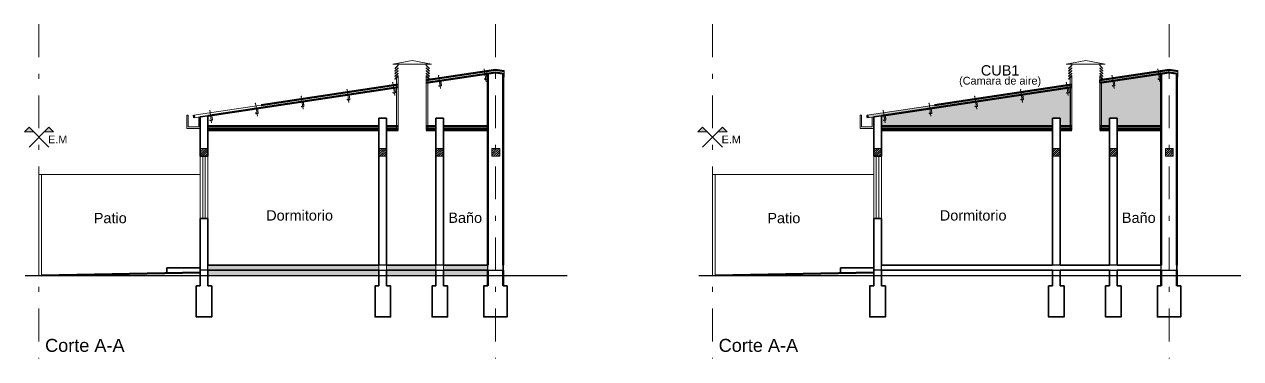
# Model space of a CAD drawing. Header units: millimetres. Extents: x 2761 to 3221, y 1635 to 1962.
# Drawn here: x 2823.47 to 2846.95, y 1849.96 to 1856.41 of the extents above; entities that cross this region are included whole.
import ezdxf
from ezdxf.enums import TextEntityAlignment as Align

# ---------------------------------------------------------------- set-up
doc = ezdxf.new("R2010")
doc.units = ezdxf.units.MM
doc.linetypes.add('DASHDOT', pattern=[25.4, 12.7, -6.35, 0, -6.35])
for name, color, linetype, lineweight in [('Aberturas', 239, 'Continuous', 18), ('Cotas', 8, 'Continuous', 15), ('Detalles', 3, 'Continuous', 15), ('Ejes', 3, 'DASHDOT', 13), ('Muros', 6, 'Continuous', 50), ('Solados de la envolvente térmica', 2, 'Continuous', 15), ('Textos', 3, 'Continuous', 9), ('Vistas', 1, 'Continuous', 20)]:
    doc.layers.add(name, color=color, linetype=linetype, lineweight=lineweight)
doc.layers.add('Ambientes No climatizados', color=7, linetype='Continuous', lineweight=15, true_color=0x93c47d)
doc.layers.add('Cubiertas de la envolvente térmica', color=7, linetype='Continuous', lineweight=15, true_color=0xe69138)
doc.layers.add('No View', color=70, linetype='Continuous', plot=False)
doc.styles.get("Standard").update_dxf_attribs({"font": 'arial.ttf'})
doc.linetypes.add('ZIGZAG', pattern='A,0.00254,-5.08,[131,ltypeshp.shx,S=5.08,R=0,X=-5.08,Y=0],-10.16,[131,ltypeshp.shx,S=5.08,R=180,X=5.08,Y=0],-5.08', length=20.32254)

# ---------------------------------------------------------------- blocks, each defined once
blk = doc.blocks.new('PCF C N10')
at = {"color": 0}
for p, q in [((-0.025, 0.008), (-0.025, 0.092)), ((-0.023, 0.008), (-0.023, 0.092)), ((0.017, 0.1), (-0.017, 0.1)), ((0.017, 0.098), (-0.017, 0.098)), ((0.017, 0.002), (-0.017, 0.002)), ((0.017, 0), (-0.017, 0)), ((0.023, 0.085), (0.023, 0.092)), ((0.023, 0.085), (0.025, 0.085)), ((0.023, 0.008), (0.023, 0.015)), ((0.023, 0.015), (0.025, 0.015)), ((0.025, 0.085), (0.025, 0.092)), ((0.025, 0.008), (0.025, 0.015))]:
    blk.add_line(p, q, dxfattribs=at)
for centre, radius, start, end in [((-0.017, 0.092), 0.008, 90, 180), ((-0.017, 0.008), 0.008, 180, 270), ((-0.017, 0.092), 0.006, 90, 180), ((-0.017, 0.008), 0.006, 180, 270), ((0.017, 0.092), 0.008, 360, 90), ((0.017, 0.092), 0.006, 360, 90), ((0.017, 0.008), 0.008, 270, 360), ((0.017, 0.008), 0.006, 270, 360)]:
    blk.add_arc(centre, radius, start, end, dxfattribs=at)

msp = doc.modelspace()

# ---------------------------------------------------------------- hatches: boundary and pattern name
at = {"layer": 'Ambientes No climatizados', "transparency": 33554559}
h = msp.add_hatch(color=256, dxfattribs=at)
h.dxf.hatch_style = 1
h.paths.add_polyline_path([(2843.66, 1855.197), (2840.018, 1854.651), (2840.018, 1854.449), (2843.318, 1854.449), (2843.318, 1854.601), (2843.468, 1854.601), (2843.468, 1854.449), (2843.66, 1854.449)])
h.paths.add_polyline_path([(2845.418, 1855.461), (2844.26, 1855.287), (2844.26, 1854.449), (2844.418, 1854.449), (2844.418, 1854.601), (2844.568, 1854.601), (2844.568, 1854.449), (2845.418, 1854.449)])
at = {"layer": 'Cubiertas de la envolvente térmica', "lineweight": 20, "transparency": 33554559}
h = msp.add_hatch(color=256, dxfattribs=at)
h.dxf.hatch_style = 1
h.paths.add_polyline_path([(2845.418, 1854.399), (2844.568, 1854.399), (2844.568, 1854.369), (2845.418, 1854.369)])
h.paths.add_polyline_path([(2844.418, 1854.399), (2844.26, 1854.399), (2844.26, 1854.369), (2844.418, 1854.369)])
h.paths.add_polyline_path([(2843.66, 1854.399), (2843.468, 1854.399), (2843.468, 1854.369), (2843.66, 1854.369)])
h.paths.add_polyline_path([(2843.318, 1854.399), (2840.018, 1854.399), (2840.018, 1854.369), (2843.318, 1854.369)])
h.paths.add_polyline_path([(2845.568, 1855.483), (2845.56, 1855.533), (2844.23, 1855.333), (2844.23, 1855.283)])
h.paths.add_polyline_path([(2843.69, 1855.202), (2843.69, 1855.252), (2841.044, 1854.855), (2839.744, 1854.66), (2839.752, 1854.611), (2839.868, 1854.628), (2840.018, 1854.651)])
at = {"layer": 'Detalles', "lineweight": 20, "true_color": 0xc7c8ca}
h = msp.add_hatch(dxfattribs=at)
h.set_pattern_fill('_USER', color=9, scale=0.03, angle=45, pattern_type=0)
h.set_pattern_definition([(45, (2653.638576, 924.383026), (-0.0212132034, 0.0212132034), [])])
h.paths.add_polyline_path([(2826.868, 1854.019), (2826.868, 1853.869), (2827.018, 1853.869), (2827.018, 1854.019)])
h = msp.add_hatch(dxfattribs=at)
h.set_pattern_fill('_USER', color=9, scale=0.03, angle=45, pattern_type=0)
h.set_pattern_definition([(45, (2650.388576, 924.383026), (-0.0212132034, 0.0212132034), [])])
h.paths.add_polyline_path([(2830.318, 1854.019), (2830.318, 1853.869), (2830.468, 1853.869), (2830.468, 1854.019)])
h = msp.add_hatch(dxfattribs=at)
h.set_pattern_fill('_USER', color=9, scale=0.03, angle=45, pattern_type=0)
h.set_pattern_definition([(45, (2651.488576, 924.383026), (-0.0212132034, 0.0212132034), [])])
h.paths.add_polyline_path([(2831.418, 1854.019), (2831.418, 1853.869), (2831.568, 1853.869), (2831.568, 1854.019)])
h = msp.add_hatch(dxfattribs=at)
h.set_pattern_fill('_USER', color=9, scale=0.03, angle=45, pattern_type=0)
h.set_pattern_definition([(45, (2697.420578, 947.021205), (-0.0212132034, 0.0212132034), [])])
h.paths.add_polyline_path([(2832.501, 1854.019), (2832.501, 1853.869), (2832.651, 1853.869), (2832.651, 1854.019)])
h = msp.add_hatch(dxfattribs=at)
h.set_pattern_fill('_USER', color=9, scale=0.03, angle=45, pattern_type=0)
h.set_pattern_definition([(45, (2666.638576, 924.383026), (-0.0212132034, 0.0212132034), [])])
h.paths.add_polyline_path([(2839.868, 1854.019), (2839.868, 1853.869), (2840.018, 1853.869), (2840.018, 1854.019)])
h = msp.add_hatch(dxfattribs=at)
h.set_pattern_fill('_USER', color=9, scale=0.03, angle=45, pattern_type=0)
h.set_pattern_definition([(45, (2663.388576, 924.383026), (-0.0212132034, 0.0212132034), [])])
h.paths.add_polyline_path([(2843.318, 1854.019), (2843.318, 1853.869), (2843.468, 1853.869), (2843.468, 1854.019)])
h = msp.add_hatch(dxfattribs=at)
h.set_pattern_fill('_USER', color=9, scale=0.03, angle=45, pattern_type=0)
h.set_pattern_definition([(45, (2664.488576, 924.383026), (-0.0212132034, 0.0212132034), [])])
h.paths.add_polyline_path([(2844.418, 1854.019), (2844.418, 1853.869), (2844.568, 1853.869), (2844.568, 1854.019)])
h = msp.add_hatch(dxfattribs=at)
h.set_pattern_fill('_USER', color=9, scale=0.03, angle=45, pattern_type=0)
h.set_pattern_definition([(45, (2710.420578, 947.021205), (-0.0212132034, 0.0212132034), [])])
h.paths.add_polyline_path([(2845.501, 1854.019), (2845.501, 1853.869), (2845.651, 1853.869), (2845.651, 1854.019)])
at = {"layer": 'Solados de la envolvente térmica', "lineweight": 20, "transparency": 33554559}
h = msp.add_hatch(color=256, dxfattribs=at)
h.dxf.hatch_style = 1
h.paths.add_polyline_path([(2830.318, 1851.769), (2827.018, 1851.769), (2827.018, 1851.669), (2830.318, 1851.669)])
h.paths.add_polyline_path([(2831.418, 1851.769), (2830.468, 1851.769), (2830.468, 1851.669), (2831.418, 1851.669)])
h.paths.add_polyline_path([(2832.418, 1851.769), (2831.568, 1851.769), (2831.568, 1851.669), (2832.418, 1851.669)])
h = msp.add_hatch(color=256, dxfattribs=at)
h.dxf.hatch_style = 1
h.paths.add_polyline_path([(2830.318, 1851.669), (2827.018, 1851.669), (2827.018, 1851.569), (2830.318, 1851.569)])
h.paths.add_polyline_path([(2831.418, 1851.669), (2830.468, 1851.669), (2830.468, 1851.569), (2831.418, 1851.569)])
h.paths.add_polyline_path([(2832.418, 1851.669), (2831.568, 1851.669), (2831.568, 1851.569), (2832.418, 1851.569)])
at = {"layer": 'Textos', "true_color": 0xc7c8ca}
h = msp.add_hatch(color=9, dxfattribs=at)
h.paths.add_polyline_path([(2823.565, 1854.429), (2823.475, 1854.337), (2823.656, 1854.337)])
h.paths.add_polyline_path([(2823.948, 1854.429), (2823.857, 1854.337), (2824.038, 1854.337)])
h = msp.add_hatch(color=9, dxfattribs=at)
h.paths.add_polyline_path([(2836.565, 1854.429), (2836.475, 1854.337), (2836.656, 1854.337)])
h.paths.add_polyline_path([(2836.948, 1854.429), (2836.857, 1854.337), (2837.038, 1854.337)])

# ---------------------------------------------------------------- linework, layer by layer
at = {"layer": 'Aberturas', "color": 9, "true_color": 0xc7c8ca}
for p, q in [((2826.868, 1853.869), (2826.868, 1852.669)), ((2826.918, 1853.869), (2826.918, 1852.669)), ((2826.968, 1853.869), (2826.968, 1852.669)), ((2827.018, 1853.869), (2827.018, 1852.669)), ((2839.868, 1853.869), (2839.868, 1852.669)), ((2839.918, 1853.869), (2839.918, 1852.669)), ((2839.968, 1853.869), (2839.968, 1852.669)), ((2840.018, 1853.869), (2840.018, 1852.669))]:
    msp.add_line(p, q, dxfattribs=at)
at = {"layer": 'Cotas', "color": 9, "lineweight": 50, "true_color": 0xc7c8ca}
for p, q in [((2832.418, 1855.461), (2832.418, 1851.769)), ((2832.718, 1855.461), (2832.718, 1851.769)), ((2845.418, 1855.461), (2845.418, 1851.769)), ((2845.718, 1855.461), (2845.718, 1851.769)), ((2832.418, 1851.669), (2832.418, 1851.369)), ((2832.718, 1851.669), (2832.718, 1851.369)), ((2845.418, 1851.669), (2845.418, 1851.369)), ((2845.718, 1851.669), (2845.718, 1851.369))]:
    msp.add_line(p, q, dxfattribs=at)
at = {"layer": 'Cubiertas de la envolvente térmica', "lineweight": 20, "transparency": 33554559}
msp.add_line((2845.568, 1855.483), (2845.56, 1855.533), dxfattribs=at)
at = {"layer": 'Detalles', "color": 9, "lineweight": 5, "true_color": 0xc7c8ca}
for p, q in [((2830.96, 1855.718), (2830.585, 1855.643)), ((2831.335, 1855.643), (2830.585, 1855.643)), ((2830.69, 1855.643), (2830.69, 1855.618)), ((2830.69, 1855.576), (2830.69, 1855.568)), ((2831.335, 1855.643), (2830.96, 1855.718)), ((2831.23, 1855.643), (2831.23, 1855.618)), ((2831.23, 1855.576), (2831.23, 1855.568)), ((2843.96, 1855.718), (2843.585, 1855.643)), ((2844.335, 1855.643), (2843.585, 1855.643)), ((2843.69, 1855.643), (2843.69, 1855.618)), ((2843.69, 1855.576), (2843.69, 1855.568)), ((2844.335, 1855.643), (2843.96, 1855.718)), ((2844.23, 1855.643), (2844.23, 1855.618)), ((2844.23, 1855.576), (2844.23, 1855.568)), ((2830.66, 1855.248), (2830.66, 1855.386)), ((2830.69, 1855.525), (2830.69, 1855.517)), ((2830.69, 1855.474), (2830.69, 1855.466)), ((2830.69, 1855.424), (2830.69, 1854.369)), ((2831.23, 1855.525), (2831.23, 1855.517)), ((2831.23, 1855.474), (2831.23, 1855.466)), ((2831.23, 1855.424), (2831.23, 1854.369)), ((2831.26, 1855.248), (2831.26, 1855.386)), ((2843.66, 1855.248), (2843.66, 1855.386)), ((2843.69, 1855.525), (2843.69, 1855.517)), ((2843.69, 1855.474), (2843.69, 1855.466)), ((2843.69, 1855.424), (2843.69, 1854.369)), ((2844.23, 1855.525), (2844.23, 1855.517)), ((2844.23, 1855.474), (2844.23, 1855.466)), ((2844.23, 1855.424), (2844.23, 1854.369)), ((2844.26, 1855.248), (2844.26, 1855.386)), ((2830.66, 1855.248), (2830.66, 1854.369)), ((2831.26, 1855.248), (2831.26, 1854.369)), ((2843.66, 1855.248), (2843.66, 1854.369)), ((2844.26, 1855.248), (2844.26, 1854.369))]:
    msp.add_line(p, q, dxfattribs=at)
at = {"layer": 'Detalles', "color": 9, "lineweight": 20, "true_color": 0xc7c8ca}
for p, q in [((2832.39, 1855.305), (2832.353, 1855.552)), ((2845.39, 1855.305), (2845.353, 1855.552)), ((2831.507, 1855.173), (2831.47, 1855.42)), ((2844.507, 1855.173), (2844.47, 1855.42)), ((2829.74, 1854.907), (2829.703, 1855.155)), ((2830.623, 1855.04), (2830.586, 1855.287)), ((2842.74, 1854.907), (2842.703, 1855.155)), ((2843.623, 1855.04), (2843.586, 1855.287)), ((2827.973, 1854.642), (2827.936, 1854.89)), ((2828.856, 1854.775), (2828.819, 1855.022)), ((2840.973, 1854.642), (2840.936, 1854.89)), ((2841.856, 1854.775), (2841.819, 1855.022)), ((2827.089, 1854.51), (2827.052, 1854.757)), ((2840.089, 1854.51), (2840.052, 1854.757))]:
    msp.add_line(p, q, dxfattribs=at)
at = {"layer": 'Detalles', "color": 9, "lineweight": 50, "true_color": 0xc7c8ca}
for p, q in [((2826.868, 1851.624), (2823.807, 1851.569)), ((2839.868, 1851.624), (2836.807, 1851.569))]:
    msp.add_line(p, q, dxfattribs=at)
at = {"layer": 'Detalles', "color": 9, "lineweight": 5, "true_color": 0xc7c8ca}
for points in [[(2830.69, 1855.618), (2830.632, 1855.56), (2830.628, 1855.564), (2830.69, 1855.626)], [(2830.69, 1855.568), (2830.632, 1855.51), (2830.628, 1855.514), (2830.69, 1855.576)], [(2831.23, 1855.618), (2831.288, 1855.56), (2831.292, 1855.564), (2831.23, 1855.626)], [(2831.23, 1855.568), (2831.288, 1855.51), (2831.292, 1855.514), (2831.23, 1855.576)], [(2843.69, 1855.618), (2843.632, 1855.56), (2843.628, 1855.564), (2843.69, 1855.626)], [(2843.69, 1855.568), (2843.632, 1855.51), (2843.628, 1855.514), (2843.69, 1855.576)], [(2844.23, 1855.618), (2844.288, 1855.56), (2844.292, 1855.564), (2844.23, 1855.626)], [(2844.23, 1855.568), (2844.288, 1855.51), (2844.292, 1855.514), (2844.23, 1855.576)], [(2830.69, 1855.517), (2830.632, 1855.459), (2830.628, 1855.463), (2830.69, 1855.525)], [(2830.69, 1855.466), (2830.632, 1855.408), (2830.628, 1855.412), (2830.69, 1855.474)], [(2830.69, 1855.416), (2830.632, 1855.358), (2830.628, 1855.362), (2830.69, 1855.424)], [(2831.23, 1855.517), (2831.288, 1855.459), (2831.292, 1855.463), (2831.23, 1855.525)], [(2831.23, 1855.466), (2831.288, 1855.408), (2831.292, 1855.412), (2831.23, 1855.474)], [(2831.23, 1855.416), (2831.288, 1855.358), (2831.292, 1855.362), (2831.23, 1855.424)], [(2843.69, 1855.517), (2843.632, 1855.459), (2843.628, 1855.463), (2843.69, 1855.525)], [(2843.69, 1855.466), (2843.632, 1855.408), (2843.628, 1855.412), (2843.69, 1855.474)], [(2843.69, 1855.416), (2843.632, 1855.358), (2843.628, 1855.362), (2843.69, 1855.424)], [(2844.23, 1855.517), (2844.288, 1855.459), (2844.292, 1855.463), (2844.23, 1855.525)], [(2844.23, 1855.466), (2844.288, 1855.408), (2844.292, 1855.412), (2844.23, 1855.474)], [(2844.23, 1855.416), (2844.288, 1855.358), (2844.292, 1855.362), (2844.23, 1855.424)]]:
    msp.add_lwpolyline(points, dxfattribs=at)
at = {"layer": 'Detalles', "color": 9, "lineweight": 20, "true_color": 0xc7c8ca}
for points in [[(2832.568, 1855.534), (2832.568, 1855.548), (2832.4, 1855.519), (2832.4, 1855.393), (2832.418, 1855.403)], [(2832.568, 1855.534), (2832.568, 1855.548), (2832.735, 1855.52), (2832.735, 1855.393), (2832.718, 1855.403)], [(2845.568, 1855.534), (2845.568, 1855.548), (2845.4, 1855.519), (2845.4, 1855.393), (2845.418, 1855.403)], [(2845.568, 1855.534), (2845.568, 1855.548), (2845.735, 1855.52), (2845.735, 1855.393), (2845.718, 1855.403)], [(2826.841, 1854.624), (2826.841, 1854.433), (2826.635, 1854.433), (2826.635, 1854.662), (2826.61, 1854.662), (2826.61, 1854.404), (2826.868, 1854.404)], [(2839.841, 1854.624), (2839.841, 1854.433), (2839.635, 1854.433), (2839.635, 1854.662), (2839.61, 1854.662), (2839.61, 1854.404), (2839.868, 1854.404)]]:
    msp.add_lwpolyline(points, dxfattribs=at)
for points in [[(2827.018, 1853.869), (2826.868, 1853.869), (2826.868, 1854.019), (2827.018, 1854.019)], [(2830.468, 1853.869), (2830.318, 1853.869), (2830.318, 1854.019), (2830.468, 1854.019)], [(2831.568, 1853.869), (2831.418, 1853.869), (2831.418, 1854.019), (2831.568, 1854.019)], [(2832.651, 1853.869), (2832.501, 1853.869), (2832.501, 1854.019), (2832.651, 1854.019)], [(2840.018, 1853.869), (2839.868, 1853.869), (2839.868, 1854.019), (2840.018, 1854.019)], [(2843.468, 1853.869), (2843.318, 1853.869), (2843.318, 1854.019), (2843.468, 1854.019)], [(2844.568, 1853.869), (2844.418, 1853.869), (2844.418, 1854.019), (2844.568, 1854.019)], [(2845.651, 1853.869), (2845.501, 1853.869), (2845.501, 1854.019), (2845.651, 1854.019)]]:
    msp.add_lwpolyline(points, close=True, dxfattribs=at)
for p in [(2831.47, 1855.42), (2844.47, 1855.42), (2829.703, 1855.155), (2830.586, 1855.287), (2842.703, 1855.155), (2843.586, 1855.287), (2827.936, 1854.89), (2828.819, 1855.022), (2840.936, 1854.89), (2841.819, 1855.022)]:
    msp.add_point(p, dxfattribs=at)
at = {"layer": 'Ejes', "color": 9, "ltscale": 0.05, "true_color": 0xc7c8ca}
for p, q in [((2823.757, 1856.413), (2823.757, 1849.965)), ((2832.568, 1856.413), (2832.568, 1849.965)), ((2836.757, 1856.413), (2836.757, 1849.965)), ((2845.568, 1856.413), (2845.568, 1849.965))]:
    msp.add_line(p, q, dxfattribs=at)
at = {"layer": 'Muros', "color": 9, "true_color": 0xc7c8ca}
for p, q in [((2832.568, 1855.534), (2831.23, 1855.333)), ((2832.568, 1855.483), (2831.23, 1855.283)), ((2832.568, 1855.534), (2832.735, 1855.509)), ((2832.568, 1855.483), (2832.735, 1855.458)), ((2845.568, 1855.534), (2844.23, 1855.333)), ((2845.568, 1855.483), (2844.23, 1855.283)), ((2845.568, 1855.534), (2845.735, 1855.509)), ((2845.568, 1855.483), (2845.735, 1855.458)), ((2830.69, 1855.202), (2827.018, 1854.651)), ((2830.69, 1855.252), (2828.044, 1854.855)), ((2843.69, 1855.202), (2840.018, 1854.651)), ((2843.69, 1855.252), (2841.044, 1854.855)), ((2826.744, 1854.66), (2826.752, 1854.611)), ((2839.744, 1854.66), (2839.752, 1854.611)), ((2827.018, 1854.399), (2830.318, 1854.399)), ((2830.468, 1854.399), (2830.69, 1854.399)), ((2831.23, 1854.399), (2831.418, 1854.399)), ((2831.568, 1854.399), (2832.418, 1854.399)), ((2840.018, 1854.399), (2843.318, 1854.399)), ((2843.468, 1854.399), (2843.69, 1854.399)), ((2844.23, 1854.399), (2844.418, 1854.399)), ((2844.568, 1854.399), (2845.418, 1854.399)), ((2827.018, 1854.369), (2830.318, 1854.369)), ((2830.468, 1854.369), (2830.69, 1854.369)), ((2831.23, 1854.369), (2831.418, 1854.369)), ((2831.568, 1854.369), (2832.418, 1854.369)), ((2840.018, 1854.369), (2843.318, 1854.369)), ((2843.468, 1854.369), (2843.69, 1854.369)), ((2844.23, 1854.369), (2844.418, 1854.369)), ((2844.568, 1854.369), (2845.418, 1854.369))]:
    msp.add_line(p, q, dxfattribs=at)
at = {"layer": 'Muros', "color": 9, "lineweight": 35, "true_color": 0xc7c8ca}
for p, q in [((2832.568, 1855.483), (2832.418, 1855.461)), ((2832.418, 1855.461), (2832.418, 1851.769)), ((2832.568, 1855.483), (2832.718, 1855.461)), ((2832.718, 1855.461), (2832.718, 1851.369)), ((2845.568, 1855.483), (2845.418, 1855.461)), ((2845.418, 1855.461), (2845.418, 1851.769)), ((2845.568, 1855.483), (2845.718, 1855.461)), ((2845.718, 1855.461), (2845.718, 1851.369)), ((2830.318, 1855.146), (2830.468, 1855.168)), ((2843.318, 1855.146), (2843.468, 1855.168)), ((2830.318, 1854.601), (2830.318, 1851.769)), ((2830.468, 1854.601), (2830.318, 1854.601)), ((2830.468, 1854.601), (2830.468, 1851.769)), ((2831.418, 1854.601), (2831.418, 1851.769)), ((2831.418, 1854.601), (2831.568, 1854.601)), ((2831.568, 1854.601), (2831.568, 1851.769)), ((2843.318, 1854.601), (2843.318, 1851.769)), ((2843.468, 1854.601), (2843.318, 1854.601)), ((2843.468, 1854.601), (2843.468, 1851.769)), ((2844.418, 1854.601), (2844.418, 1851.769)), ((2844.418, 1854.601), (2844.568, 1854.601)), ((2844.568, 1854.601), (2844.568, 1851.769)), ((2827.018, 1853.869), (2826.868, 1853.869)), ((2840.018, 1853.869), (2839.868, 1853.869)), ((2827.018, 1852.669), (2826.868, 1852.669)), ((2840.018, 1852.669), (2839.868, 1852.669)), ((2826.868, 1851.719), (2826.224, 1851.719)), ((2826.224, 1851.719), (2826.224, 1851.608)), ((2830.318, 1851.769), (2827.018, 1851.769)), ((2830.318, 1851.669), (2827.018, 1851.669)), ((2830.318, 1851.669), (2830.318, 1851.369)), ((2830.468, 1851.769), (2831.418, 1851.769)), ((2830.468, 1851.669), (2830.468, 1851.369)), ((2830.468, 1851.669), (2831.418, 1851.669)), ((2831.418, 1851.669), (2831.418, 1851.369)), ((2832.418, 1851.769), (2831.568, 1851.769)), ((2831.568, 1851.669), (2831.568, 1851.369)), ((2832.418, 1851.669), (2831.568, 1851.669)), ((2832.418, 1851.669), (2832.418, 1851.369)), ((2839.868, 1851.719), (2839.224, 1851.719)), ((2839.224, 1851.719), (2839.224, 1851.608)), ((2843.318, 1851.769), (2840.018, 1851.769)), ((2843.318, 1851.669), (2840.018, 1851.669)), ((2843.318, 1851.669), (2843.318, 1851.369)), ((2843.468, 1851.769), (2844.418, 1851.769)), ((2843.468, 1851.669), (2843.468, 1851.369)), ((2843.468, 1851.669), (2844.418, 1851.669)), ((2844.418, 1851.669), (2844.418, 1851.369)), ((2845.418, 1851.769), (2844.568, 1851.769)), ((2844.568, 1851.669), (2844.568, 1851.369)), ((2845.418, 1851.669), (2844.568, 1851.669)), ((2845.418, 1851.669), (2845.418, 1851.369))]:
    msp.add_line(p, q, dxfattribs=at)
at = {"layer": 'Muros', "color": 9, "linetype": 'ZIGZAG', "ltscale": 0.003, "true_color": 0xc7c8ca}
for p, q in [((2827.018, 1854.449), (2830.318, 1854.449)), ((2830.468, 1854.449), (2830.69, 1854.449)), ((2831.23, 1854.449), (2831.418, 1854.449)), ((2831.568, 1854.449), (2832.418, 1854.449)), ((2840.018, 1854.449), (2843.318, 1854.449)), ((2843.468, 1854.449), (2843.69, 1854.449)), ((2844.23, 1854.449), (2844.418, 1854.449)), ((2844.568, 1854.449), (2845.418, 1854.449))]:
    msp.add_line(p, q, dxfattribs=at)
at = {"layer": 'Muros', "color": 9, "lineweight": 35, "true_color": 0xc7c8ca}
for points in [[(2826.868, 1853.869), (2826.868, 1854.628), (2827.018, 1854.651), (2827.018, 1853.869)], [(2839.868, 1853.869), (2839.868, 1854.628), (2840.018, 1854.651), (2840.018, 1853.869)], [(2826.868, 1851.369), (2826.868, 1852.669)], [(2827.018, 1852.669), (2827.018, 1851.769)], [(2839.868, 1851.369), (2839.868, 1852.669)], [(2840.018, 1852.669), (2840.018, 1851.769)], [(2827.018, 1851.669), (2827.018, 1851.369)], [(2840.018, 1851.669), (2840.018, 1851.369)], [(2827.018, 1851.369), (2827.093, 1851.369), (2827.093, 1850.769), (2826.793, 1850.769), (2826.793, 1851.369), (2826.868, 1851.369)], [(2830.468, 1851.369), (2830.543, 1851.369), (2830.543, 1850.769), (2830.243, 1850.769), (2830.243, 1851.369), (2830.318, 1851.369)], [(2831.568, 1851.369), (2831.643, 1851.369), (2831.643, 1850.769), (2831.343, 1850.769), (2831.343, 1851.369), (2831.418, 1851.369)], [(2832.718, 1851.369), (2832.793, 1851.369), (2832.793, 1850.769), (2832.343, 1850.769), (2832.343, 1851.369), (2832.418, 1851.369)], [(2832.418, 1851.369), (2832.343, 1851.369), (2832.343, 1850.769), (2832.793, 1850.769), (2832.793, 1851.369), (2832.718, 1851.369)], [(2840.018, 1851.369), (2840.093, 1851.369), (2840.093, 1850.769), (2839.793, 1850.769), (2839.793, 1851.369), (2839.868, 1851.369)], [(2843.468, 1851.369), (2843.543, 1851.369), (2843.543, 1850.769), (2843.243, 1850.769), (2843.243, 1851.369), (2843.318, 1851.369)], [(2844.568, 1851.369), (2844.643, 1851.369), (2844.643, 1850.769), (2844.343, 1850.769), (2844.343, 1851.369), (2844.418, 1851.369)], [(2845.718, 1851.369), (2845.793, 1851.369), (2845.793, 1850.769), (2845.343, 1850.769), (2845.343, 1851.369), (2845.418, 1851.369)], [(2845.418, 1851.369), (2845.343, 1851.369), (2845.343, 1850.769), (2845.793, 1850.769), (2845.793, 1851.369), (2845.718, 1851.369)]]:
    msp.add_lwpolyline(points, dxfattribs=at)
at = {"layer": 'No View'}
for p, q in [((2844.23, 1855.283), (2844.23, 1855.333)), ((2843.66, 1855.197), (2843.66, 1854.369)), ((2843.69, 1855.202), (2843.69, 1855.252)), ((2844.26, 1855.287), (2844.26, 1854.369)), ((2827.018, 1854.399), (2827.018, 1854.651)), ((2840.018, 1854.399), (2840.018, 1854.651)), ((2827.018, 1851.669), (2826.868, 1851.669)), ((2827.018, 1851.669), (2827.018, 1851.769)), ((2830.468, 1851.769), (2830.318, 1851.769)), ((2830.318, 1851.669), (2830.468, 1851.669)), ((2831.568, 1851.769), (2831.418, 1851.769)), ((2831.418, 1851.669), (2831.568, 1851.669)), ((2832.418, 1851.669), (2832.418, 1851.769)), ((2832.418, 1851.669), (2832.718, 1851.669)), ((2840.018, 1851.669), (2839.868, 1851.669)), ((2840.018, 1851.669), (2840.018, 1851.769)), ((2843.468, 1851.769), (2843.318, 1851.769)), ((2843.318, 1851.669), (2843.468, 1851.669)), ((2844.568, 1851.769), (2844.418, 1851.769)), ((2844.418, 1851.669), (2844.568, 1851.669)), ((2845.418, 1851.669), (2845.418, 1851.769)), ((2845.418, 1851.669), (2845.718, 1851.669))]:
    msp.add_line(p, q, dxfattribs=at)
at = {"layer": 'Solados de la envolvente térmica', "lineweight": 20, "transparency": 33554559}
for p, q in [((2830.318, 1851.669), (2830.318, 1851.769)), ((2830.468, 1851.669), (2830.468, 1851.769)), ((2831.418, 1851.669), (2831.418, 1851.769)), ((2831.568, 1851.669), (2831.568, 1851.769))]:
    msp.add_line(p, q, dxfattribs=at)
at = {"layer": 'Textos', "color": 9, "true_color": 0xc7c8ca}
for p, q in [((2823.565, 1854.429), (2823.475, 1854.337)), ((2823.565, 1854.429), (2823.948, 1854.045)), ((2823.565, 1854.045), (2823.948, 1854.429)), ((2823.948, 1854.429), (2824.038, 1854.337)), ((2836.565, 1854.429), (2836.475, 1854.337)), ((2836.565, 1854.429), (2836.948, 1854.045)), ((2836.565, 1854.045), (2836.948, 1854.429)), ((2836.948, 1854.429), (2837.038, 1854.337)), ((2823.656, 1854.337), (2823.475, 1854.337)), ((2824.038, 1854.337), (2823.857, 1854.337)), ((2836.656, 1854.337), (2836.475, 1854.337)), ((2837.038, 1854.337), (2836.857, 1854.337))]:
    msp.add_line(p, q, dxfattribs=at)
at = {"layer": 'Vistas', "color": 9, "lineweight": 20, "true_color": 0xc7c8ca}
for p, q in [((2828.044, 1854.855), (2826.744, 1854.66)), ((2841.044, 1854.855), (2839.744, 1854.66)), ((2826.752, 1854.611), (2826.868, 1854.628)), ((2839.752, 1854.611), (2839.868, 1854.628)), ((2826.868, 1853.519), (2823.757, 1853.519)), ((2823.757, 1853.519), (2823.757, 1851.569)), ((2823.807, 1853.519), (2823.807, 1851.569)), ((2839.868, 1853.519), (2836.757, 1853.519)), ((2836.757, 1853.519), (2836.757, 1851.569)), ((2836.807, 1853.519), (2836.807, 1851.569))]:
    msp.add_line(p, q, dxfattribs=at)
at = {"layer": 'Vistas', "color": 9, "lineweight": 30, "true_color": 0xc7c8ca}
for p, q in [((2823.494, 1851.569), (2833.951, 1851.569)), ((2836.494, 1851.569), (2846.951, 1851.569))]:
    msp.add_line(p, q, dxfattribs=at)

# ---------------------------------------------------------------- block references
at = {"layer": 'Detalles', "color": 9, "lineweight": 20, "true_color": 0xc7c8ca, "rotation": 188.5307656100462}
for p in [(2831.485, 1855.321), (2832.368, 1855.453), (2844.485, 1855.321), (2845.368, 1855.453), (2830.601, 1855.188), (2843.601, 1855.188), (2828.834, 1854.923), (2829.718, 1855.056), (2841.834, 1854.923), (2842.718, 1855.056), (2827.067, 1854.658), (2827.951, 1854.791), (2840.067, 1854.658), (2840.951, 1854.791)]:
    msp.add_blockref('PCF C N10', p, dxfattribs=at)

# ---------------------------------------------------------------- texts
at = {"layer": 'Textos', "color": 18, "lineweight": 20, "true_color": 0x000000}
for s, height, p in [('CUB1', 0.2, (2842.308, 1855.425)), ('(Camara de aire)', 0.15, (2842.308, 1855.251))]:
    msp.add_text(s, height=height, dxfattribs=at).set_placement(p, align=Align.CENTER)
at = {"layer": 'Textos', "color": 9, "lineweight": 20, "true_color": 0xc7c8ca}
for s, height, p in [('Patio', 0.2, (2824.815, 1852.577)), ('Dormitorio', 0.2, (2828.143, 1852.628)), ('Baño', 0.2, (2831.658, 1852.583)), ('Patio', 0.2, (2837.815, 1852.577)), ('Dormitorio', 0.2, (2841.143, 1852.628)), ('Baño', 0.2, (2844.658, 1852.583)), ('Corte A-A', 0.25, (2823.876, 1850.096)), ('Corte A-A', 0.25, (2836.876, 1850.096))]:
    msp.add_text(s, height=height, dxfattribs=at).set_placement(p)
at = {"layer": 'Textos', "color": 9, "true_color": 0xc7c8ca, "char_height": 0.15, "width": 2.1098, "attachment_point": 3}
for insert in [(2824.305, 1854.268), (2837.305, 1854.268)]:
    msp.add_mtext('{\\fArial|b0|i0|c0|p34;E.M}', dxfattribs=dict(at, insert=insert))

doc.saveas('drawing.dxf')
